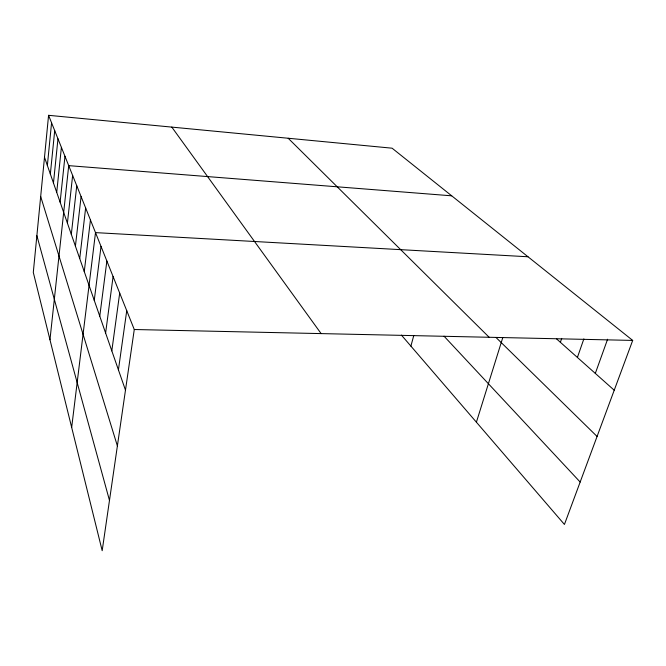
<?xml version="1.0" encoding="UTF-8"?>
<svg xmlns="http://www.w3.org/2000/svg" width="666" height="666" viewBox="0 0 666 666"><rect width="100%" height="100%" fill="white"/><g stroke="black" fill="none" stroke-linecap="round" stroke-linejoin="round"><path stroke-width="1" d="M48.576 115.31L33.3 272.419L102.181 550.69L134.274 329.512L48.576 115.31L392.091 148.193L632.7 340.418L564.435 524.45L401.423 335.106M47.369 165.451L51.573 122.81M50.35 174.042L54.704 130.636M53.463 183L57.975 138.811M56.718 192.366L61.397 147.352M60.123 202.148L64.968 156.285M49.967 339.743L68.715 165.643L451.698 195.821M67.408 223.11L72.636 175.458M71.312 234.357L76.757 185.756M75.416 246.154L81.086 196.578M79.729 258.566L85.639 207.959M84.266 271.62L90.443 219.955M71.67 427.439L95.504 232.617L527.996 256.768M94.256 300.358L101.024 246.403M99.767 316.208L106.876 261.03M105.611 333.017L113.087 276.556M111.813 350.882L119.697 293.073M118.423 369.888L126.74 310.689M410.897 346.12L413.794 335.448M476.398 422.202L502.755 337.704M560.381 342.307L561.704 338.386M577.397 357.451L583.866 338.886M595.312 373.401L607.6 339.219M134.274 329.512L632.7 340.418M556.535 338.877L614.218 390.226M496.153 337.62L597.077 436.446M288.178 138.245L489.144 337.271M444.031 336.18L580.169 482.042M171.803 127.106L321.129 333.599M44.497 157.209L125.474 390.159M40.684 196.495L117.383 445.912M36.871 235.639L109.474 500.416"/></g></svg>
